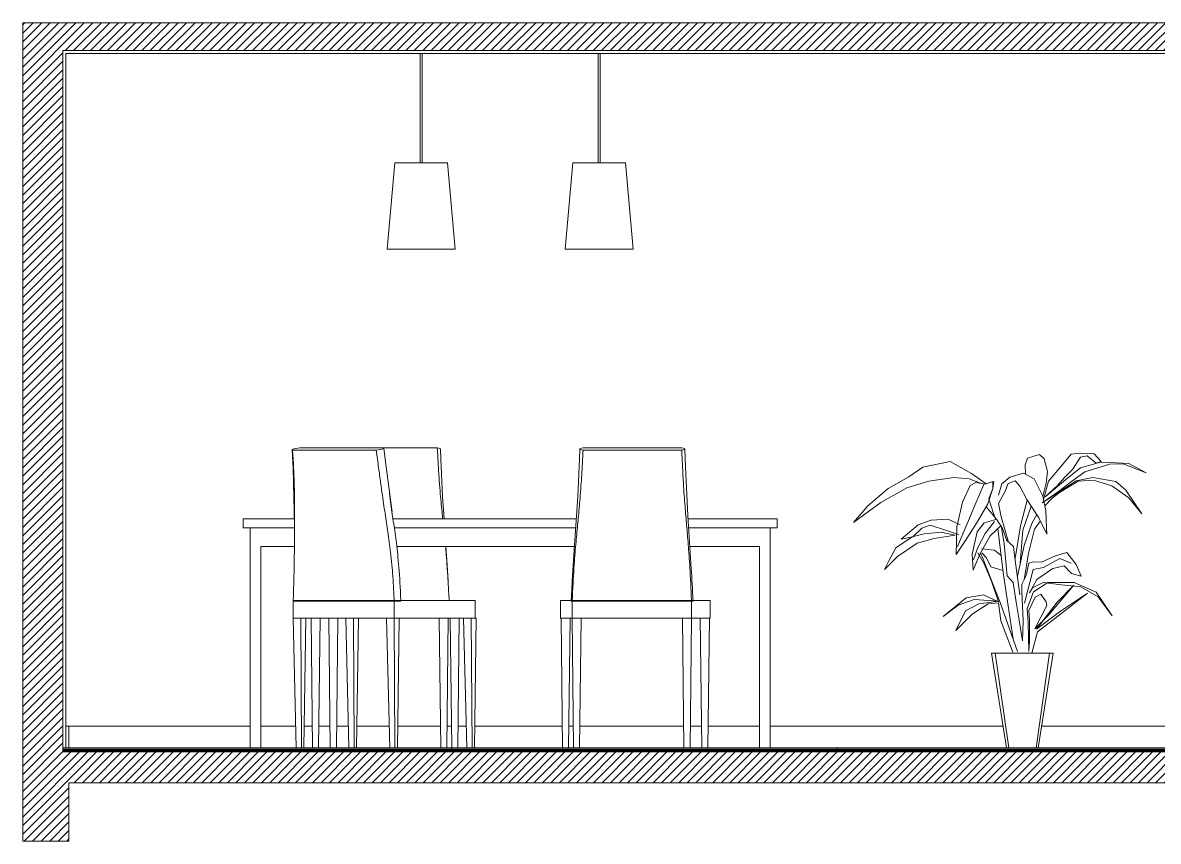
# Model space of a CAD drawing. Header units: centimetres. Extents: x -16179 to 12840, y -10704 to 3856.
# Drawn here: x -55.3 to 312.8, y 2006.9 to 2272.1 of the extents above; entities that cross this region are included whole.
import ezdxf

# ---------------------------------------------------------------- set-up
doc = ezdxf.new("R2010")
doc.units = ezdxf.units.CM
doc.header["$MEASUREMENT"] = 0
for name, color, linetype, lineweight in [('A-ELEV-MBE1_Num_Penna__14_Num_Penna__11_Num_Penna__9_Num_Penna__9_Num_Penna__9_Num_Penna__9_Num_Penna__9_Num_Penna__9_Num_Penna__10_Num_Penna__5', 5, 'Continuous', 18), ('A-ELEV-MBE1_Num_Penna__7_Num_Penna__7_Num_Penna__7_Num_Penna__7_Num_Penna__7_Num_Penna__7_Num_Penna__7_Num_Penna__7_Num_Penna__7_Num_Penna__2', 2, 'Continuous', 18), ('A-ELEV-MBE1_Num_Penna__7_Num_Penna__7_Num_Penna__7_Num_Penna__7_Num_Penna__7_Num_Penna__7_Num_Penna__7_Num_Penna__7_Num_Penna__7_Num_Penna__7_Num_Penna__255', 255, 'Continuous', 18), ('A-FURN_Num_Penna__8_Num_Penna__8_Num_Penna__8_Num_Penna__8_Num_Penna__8_Num_Penna__8_Num_Penna__8_Num_Penna__8_Num_Penna__8_Num_Penna__6', 6, 'Continuous', 18), ('A-FURN_Num_Penna__8_Num_Penna__8_Num_Penna__8_Num_Penna__8_Num_Penna__8_Num_Penna__8_Num_Penna__8_Num_Penna__8_Num_Penna__8_Num_Penna__8', 8, 'Continuous', 18), ('A-FURN_Num_Penna__8_Num_Penna__8_Num_Penna__8_Num_Penna__8_Num_Penna__8_Num_Penna__8_Num_Penna__8_Num_Penna__8_Num_Penna__8_Num_Penna__8_Num_Penna__253', 253, 'Continuous', 18), ('G-PLANOTM_Num_Penna__6_Num_Penna__6_Num_Penna__6', 6, 'Continuous', 18)]:
    doc.layers.add(name, color=color, linetype=linetype, lineweight=lineweight)

msp = doc.modelspace()

# ---------------------------------------------------------------- hatches: boundary and pattern name
at = {"layer": 'A-ELEV-MBE1_Num_Penna__7_Num_Penna__7_Num_Penna__7_Num_Penna__7_Num_Penna__7_Num_Penna__7_Num_Penna__7_Num_Penna__7_Num_Penna__7_Num_Penna__2', "linetype": 'Continuous', "lineweight": 18}
h = msp.add_hatch(dxfattribs=at)
h.set_pattern_fill('ANSI31', color=2, scale=100, style=0, pattern_type=2)
h.set_pattern_definition([(45, (-2311.8924, 343.3171), (-1.3801623, 1.3801623), [])])
h.paths.add_polyline_path([(-42.29, 2263.09), (609.71, 2263.09), (609.71, 2272.09), (246.71, 2272.09), (-55.29, 2272.09), (-55.29, 2006.91), (-40.29, 2006.91), (-40.29, 2025.85), (609.71, 2025.85), (609.71, 2035.85), (-42.29, 2035.85)])

# ---------------------------------------------------------------- linework, layer by layer
at = {"layer": 'A-ELEV-MBE1_Num_Penna__14_Num_Penna__11_Num_Penna__9_Num_Penna__9_Num_Penna__9_Num_Penna__9_Num_Penna__9_Num_Penna__9_Num_Penna__10_Num_Penna__5', "color": 5, "linetype": 'Continuous', "lineweight": 18}
for p, q in [((-40.29, 2044.15), (-40.29, 2037.15)), ((83.69, 2035.85), (83.69, 2037.15)), ((83.71, 2035.85), (83.71, 2037.15)), ((83.74, 2035.85), (83.74, 2037.15)), ((208.69, 2035.85), (208.69, 2037.15)), ((208.71, 2035.85), (208.71, 2037.15)), ((208.74, 2035.85), (208.74, 2037.15))]:
    msp.add_line(p, q, dxfattribs=at)
at = {"layer": 'A-ELEV-MBE1_Num_Penna__14_Num_Penna__11_Num_Penna__9_Num_Penna__9_Num_Penna__9_Num_Penna__9_Num_Penna__9_Num_Penna__9_Num_Penna__10_Num_Penna__5', "color": 5, "linetype": 'Continuous', "lineweight": 18, "flags": 128}
for points in [[(269.74, 2125.81), (269.68, 2128.89), (270.41, 2131.01), (272.41, 2131.72), (274.32, 2132.26), (275.78, 2130.84), (276.93, 2126.67), (276.49, 2122.97), (275.36, 2118.57)], [(275.54, 2117.67), (277.25, 2123.58), (281.36, 2128.59), (284.56, 2132.27), (287.5, 2132.65), (291.97, 2132.47), (294.26, 2129.99), (292.69, 2129.38), (289.77, 2131.76), (287.6, 2131.31), (284.98, 2127.31), (282.51, 2124.84), (279.96, 2122.11), (276.16, 2118.52), (283.35, 2124.52), (287.59, 2127.86), (294.03, 2129.74), (299.24, 2129.5), (303.27, 2129.3), (308.86, 2126.31), (301.42, 2129.2), (297.06, 2129.12), (288.95, 2126.54), (284.64, 2123.44), (280.4, 2120.18), (275.19, 2116.56), (286.15, 2123.73), (291.6, 2124.74), (299.01, 2123.45), (302.32, 2120.65), (307.48, 2113.02), (303.2, 2118.15), (297.76, 2122.08), (291.78, 2123.9), (286.82, 2123.58), (280.74, 2119.94), (278.35, 2118.06), (275.98, 2115.61)], [(256.98, 2122.75), (252.27, 2126.07), (245.32, 2129.91), (236.52, 2128.15), (231.97, 2124.98), (225.22, 2121.24), (218.61, 2115.59), (214, 2110.14), (222.88, 2116.67), (231.26, 2121.44), (238.45, 2123.58), (246.51, 2124.8), (251.46, 2124.31), (255.13, 2122.9)], [(260.95, 2119), (262.06, 2122.72), (264.71, 2124.87), (269.15, 2126.12), (272.54, 2124.34), (275.32, 2118.75), (276.31, 2113.99), (276.58, 2108.43), (276.71, 2106.35), (274.1, 2111.68), (270.14, 2117.58), (267.88, 2121.98), (266.41, 2123.63), (264.17, 2122.85), (263.11, 2120.38), (261, 2116.32), (261.84, 2112.06), (264.28, 2103.79)], [(271.83, 2067.82), (273.63, 2074.73), (280.19, 2079.88), (289.8, 2087.27), (281.07, 2081.41), (273.28, 2075.57), (280.01, 2084.41), (285.46, 2089.88), (277.07, 2080.07), (272.78, 2075.73), (276.67, 2083.25), (276.41, 2084.52), (274.69, 2087.01), (272.93, 2086.04), (270.83, 2081.64), (271.05, 2078.55), (270.99, 2072), (270.82, 2068.38), (270.65, 2077.71), (270.31, 2082.3), (272.33, 2087.71), (276.98, 2090.74), (285.54, 2090.72), (292.64, 2087.65), (297.81, 2079.92), (293.34, 2086.15), (287.65, 2089.32), (281.36, 2089.98), (275.47, 2090.79), (272.04, 2089.05), (270.99, 2087.35), (273.43, 2091.76), (278.65, 2095.3), (282.26, 2096.11), (284.65, 2093.63), (287.76, 2092.77), (286.18, 2096.61), (283.19, 2100.42), (279.42, 2099.34), (274.92, 2097.32), (272.23, 2097.45), (270.83, 2097.01), (269.96, 2093.04), (268.59, 2090.16), (268.54, 2087.74), (269.04, 2078.42), (268.74, 2071.8), (267.61, 2079.16), (266.68, 2084.42), (265.8, 2090.72), (263.75, 2092.94), (262.83, 2103.26), (261.89, 2109.19), (258.25, 2105.86), (254.9, 2099.93), (252.81, 2094.69), (252.48, 2099.96), (254.1, 2107.13), (256.4, 2110.1), (260.17, 2111.1), (259.37, 2113.1), (257.88, 2117.87), (259.16, 2121.16), (259.19, 2123.51), (256.62, 2122.62), (253.66, 2123.17), (251.83, 2122.13), (249.33, 2116.79), (247.53, 2108.77), (247.27, 2099.8), (250.29, 2104.38), (254.05, 2110.32), (257.57, 2116.26), (259.16, 2121.16), (259.46, 2123.44)], [(256.19, 2122.54), (253.45, 2116.02), (251.03, 2110.27), (247.73, 2102.4)], [(266.36, 2098.53), (268.1, 2109.13), (270.26, 2117.4)], [(267.88, 2086.79), (266.34, 2098.69), (265.86, 2102.37), (263.65, 2104.35), (262.24, 2108.19), (260.34, 2111.27), (257.08, 2115.17)], [(268.04, 2097.05), (268.87, 2107.72), (271.53, 2115.5)], [(248.52, 2109.39), (244.63, 2111.26), (239.17, 2110.91), (235, 2109.4), (229.47, 2104.77), (233.22, 2105.5), (236.19, 2108.34), (238.86, 2109.29), (244.12, 2107.54), (247.33, 2106.51), (248.17, 2106.19)], [(259.68, 2110.49), (256.63, 2106.58), (254.29, 2102.1), (252.92, 2098.05)], [(267.11, 2092.77), (269.29, 2102.77), (271.85, 2109.86), (273.38, 2112.74)], [(269.27, 2091.6), (270.77, 2100.28), (272.65, 2108.03), (274.57, 2110.71)], [(265.73, 2072.36), (262.56, 2094.02), (260.81, 2108.21)], [(265.69, 2068.22), (261.75, 2078.3), (260.97, 2084.16), (257.69, 2083.86), (252.48, 2080.49), (247.19, 2075.19), (250.27, 2081.55), (254.6, 2083.88), (261.04, 2084.66), (253.07, 2085.2), (247.89, 2083.36), (243.09, 2079.75), (250.54, 2085.82), (256.13, 2086.76), (261.04, 2084.49), (258.74, 2091.17), (256.3, 2096.76), (254.32, 2100.33)], [(267.12, 2068.41), (261.55, 2084.26), (256.03, 2098.27), (255.23, 2100.01)], [(261.89, 2099.45), (259.74, 2101.26), (255.47, 2101.62)], [(262.48, 2094.66), (258.49, 2095.87), (257.1, 2098.7), (255.56, 2100.35)], [(269.37, 2084.06), (272.28, 2094.93), (275.55, 2095.58), (280.87, 2098.53), (284.59, 2096.99)], [(18.43, 2044.15), (-41.29, 2044.15)], [(33.23, 2044.15), (21.93, 2044.15)], [(38.52, 2044.15), (35.97, 2044.15)], [(44.31, 2044.15), (40.67, 2044.15)], [(50.27, 2044.15), (46.46, 2044.15)], [(63.52, 2044.15), (53.02, 2044.15)], [(80.11, 2044.15), (66.27, 2044.15)], [(83.68, 2044.15), (82.26, 2044.15)], [(88.47, 2044.15), (85.83, 2044.15)], [(119.6, 2044.15), (91.22, 2044.15)], [(123.17, 2044.15), (121.75, 2044.15)], [(158.97, 2044.15), (125.32, 2044.15)], [(164.75, 2044.15), (161.12, 2044.15)], [(183.5, 2044.15), (166.9, 2044.15)], [(262.5, 2044.15), (186.99, 2044.15)], [(319.99, 2044.15), (274.99, 2044.15)], [(609.71, 2037.15), (-42.29, 2037.15)], [(83.69, 2036.75), (-42.29, 2036.75)], [(609.71, 2036.45), (-42.29, 2036.45)], [(609.71, 2036.15), (-42.29, 2036.15)], [(609.71, 2036.75), (83.74, 2036.75)]]:
    msp.add_lwpolyline(points, dxfattribs=at)
msp.add_lwpolyline([(246.9, 2106.08), (242.43, 2107.01), (236.89, 2106.5), (232.98, 2105.5), (227.67, 2101.98), (225.3, 2097.57), (224, 2094.94), (228.29, 2099.14), (234.6, 2103.51), (240.11, 2104.95)], close=True, dxfattribs=at)
at = {"layer": 'A-ELEV-MBE1_Num_Penna__7_Num_Penna__7_Num_Penna__7_Num_Penna__7_Num_Penna__7_Num_Penna__7_Num_Penna__7_Num_Penna__7_Num_Penna__7_Num_Penna__7_Num_Penna__255', "color": 255, "linetype": 'Continuous', "lineweight": 18}
for p, q in [((247.22, 2272.09), (-55.29, 2272.09)), ((-55.29, 2272.09), (-55.29, 2006.91)), ((246.71, 2272.09), (609.71, 2272.09)), ((-42.29, 2263.09), (-42.29, 2035.85)), ((609.71, 2263.09), (-42.29, 2263.09)), ((609.71, 2025.85), (-40.29, 2025.85)), ((-40.29, 2025.85), (-40.29, 2006.91)), ((-55.29, 2006.91), (-40.29, 2006.91))]:
    msp.add_line(p, q, dxfattribs=at)
at = {"layer": 'A-ELEV-MBE1_Num_Penna__7_Num_Penna__7_Num_Penna__7_Num_Penna__7_Num_Penna__7_Num_Penna__7_Num_Penna__7_Num_Penna__7_Num_Penna__7_Num_Penna__7_Num_Penna__255', "color": 255, "linetype": 'Continuous', "lineweight": 18, "flags": 128}
msp.add_lwpolyline([(609.71, 2035.85), (-42.29, 2035.85)], dxfattribs=at)
at = {"layer": 'A-FURN_Num_Penna__8_Num_Penna__8_Num_Penna__8_Num_Penna__8_Num_Penna__8_Num_Penna__8_Num_Penna__8_Num_Penna__8_Num_Penna__8_Num_Penna__6', "color": 6, "linetype": 'Continuous', "lineweight": 18}
for p, q in [((-41.29, 2262.09), (-41.29, 2037.15)), ((246.71, 2262.09), (-41.29, 2262.09)), ((261.71, 2262.09), (246.71, 2262.09)), ((609.71, 2262.09), (261.71, 2262.09)), ((32.21, 2133.63), (59.28, 2133.63)), ((61.6, 2134.4), (34.52, 2134.4)), ((61.09, 2133.96), (61.47, 2134.08)), ((61.6, 2134.4), (79.09, 2134.4)), ((125.34, 2133.96), (125.51, 2133.83)), ((158.33, 2134.4), (126.33, 2134.4)), ((126.33, 2133.63), (158.33, 2133.63)), ((16.16, 2111.39), (32.83, 2111.39)), ((16.16, 2108.5), (16.16, 2111.39)), ((64.72, 2111.39), (124.11, 2111.39)), ((160.42, 2111.39), (189.26, 2111.39)), ((189.26, 2108.5), (189.26, 2111.39)), ((32.82, 2108.5), (16.16, 2108.5)), ((18.43, 2037.15), (18.43, 2108.5)), ((123.9, 2108.5), (65.14, 2108.5)), ((189.26, 2108.5), (160.61, 2108.5)), ((186.99, 2037.15), (186.99, 2108.5)), ((21.92, 2102.39), (32.78, 2102.39)), ((21.93, 2102.39), (21.93, 2037.15)), ((65.95, 2102.39), (123.48, 2102.39)), ((161, 2102.39), (183.5, 2102.39)), ((183.5, 2102.39), (183.5, 2037.15)), ((32.39, 2084.86), (65.11, 2084.86)), ((32.39, 2084.86), (32.39, 2079.15)), ((65.12, 2084.72), (32.39, 2084.72)), ((65.12, 2084.86), (66.56, 2084.86)), ((67.25, 2084.72), (65.12, 2084.72)), ((65.12, 2084.72), (65.12, 2079.15)), ((66.58, 2084.86), (67.23, 2084.86)), ((67.25, 2084.86), (91.09, 2084.86)), ((91.09, 2084.86), (91.35, 2084.86)), ((91.35, 2084.86), (91.35, 2084.86)), ((91.36, 2079.15), (91.36, 2084.86)), ((119.05, 2084.86), (119.05, 2079.15)), ((119.05, 2084.86), (119.06, 2084.86)), ((119.06, 2084.86), (122.49, 2084.86)), ((122.8, 2084.72), (122.49, 2084.72)), ((122.54, 2084.86), (122.61, 2084.86)), ((122.61, 2084.86), (122.8, 2084.86)), ((122.8, 2084.86), (122.81, 2084.86)), ((122.8, 2084.72), (122.8, 2084.86)), ((161.48, 2084.72), (122.8, 2084.72)), ((122.8, 2079.15), (122.8, 2084.72)), ((122.81, 2084.86), (161.48, 2084.86)), ((161.48, 2084.86), (161.48, 2084.86)), ((161.48, 2084.86), (167.5, 2084.86)), ((161.48, 2084.72), (161.48, 2084.86)), ((161.98, 2084.72), (161.48, 2084.72)), ((161.48, 2079.15), (161.48, 2084.72)), ((167.5, 2084.86), (167.5, 2084.86)), ((167.5, 2084.86), (167.5, 2079.15)), ((167.51, 2079.15), (167.51, 2084.86)), ((65.12, 2079.15), (32.39, 2079.15)), ((32.39, 2079.15), (34.88, 2079.15)), ((33.39, 2037.15), (32.39, 2079.15)), ((34.88, 2079.15), (35.08, 2037.15)), ((35.87, 2037.15), (36.5, 2079.15)), ((38.16, 2079.15), (38.6, 2037.15)), ((41.1, 2079.15), (40.59, 2037.15)), ((43.94, 2079.15), (44.38, 2037.15)), ((46.88, 2079.15), (46.37, 2037.15)), ((50.43, 2037.15), (49.43, 2079.15)), ((51.92, 2079.15), (52.12, 2037.15)), ((52.91, 2037.15), (53.54, 2079.15)), ((63.69, 2037.15), (62.63, 2079.15)), ((62.63, 2079.15), (65.12, 2079.15)), ((91.09, 2079.15), (65.12, 2079.15)), ((65.12, 2079.15), (65.38, 2037.15)), ((66.74, 2079.15), (66.17, 2037.15)), ((80.19, 2037.15), (79.68, 2079.15)), ((82.18, 2037.15), (82.62, 2079.15)), ((83.76, 2037.15), (83.25, 2079.15)), ((85.76, 2037.15), (86.19, 2079.15)), ((88.65, 2037.15), (87.59, 2079.15)), ((90.08, 2079.15), (90.34, 2037.15)), ((91.35, 2079.15), (91.09, 2079.15)), ((91.7, 2079.15), (91.13, 2037.15)), ((91.36, 2079.15), (91.35, 2079.15)), ((91.35, 2079.15), (91.7, 2079.15)), ((119.06, 2079.15), (119.05, 2079.15)), ((122.8, 2079.15), (119.06, 2079.15)), ((119.67, 2037.15), (119.23, 2079.15)), ((122.17, 2079.15), (121.66, 2037.15)), ((161.48, 2079.15), (122.8, 2079.15)), ((122.8, 2079.15), (125.74, 2079.15)), ((123.24, 2037.15), (122.8, 2079.15)), ((125.74, 2079.15), (125.23, 2037.15)), ((159.05, 2037.15), (158.54, 2079.15)), ((158.54, 2079.15), (161.48, 2079.15)), ((161.48, 2079.15), (161.05, 2037.15)), ((167.27, 2079.15), (161.48, 2079.15)), ((164.84, 2037.15), (164.33, 2079.15)), ((167.27, 2079.15), (166.83, 2037.15)), ((167.5, 2079.15), (167.27, 2079.15)), ((167.5, 2079.15), (167.5, 2079.15))]:
    msp.add_line(p, q, dxfattribs=at)
at = {"layer": 'A-FURN_Num_Penna__8_Num_Penna__8_Num_Penna__8_Num_Penna__8_Num_Penna__8_Num_Penna__8_Num_Penna__8_Num_Penna__8_Num_Penna__8_Num_Penna__6', "color": 6, "linetype": 'Continuous', "lineweight": 18, "flags": 128}
for points in [[(32.82, 2109.03), (32.42, 2127.73), (32.08, 2133.6), (32.07, 2133.75)], [(34.52, 2134.4), (33.84, 2134.31), (33.22, 2134.2), (32.71, 2134.08), (32.34, 2133.96), (32.12, 2133.83), (32.08, 2133.73), (32.21, 2133.63)], [(59.28, 2133.63), (59.97, 2133.73)], [(59.97, 2133.73), (60.58, 2133.83), (61.09, 2133.96)], [(61.47, 2134.08), (61.68, 2134.2)], [(61.68, 2134.2), (61.73, 2134.31), (61.6, 2134.4)], [(64.41, 2113.54), (62.49, 2128.25), (61.75, 2134.15), (61.73, 2134.29)], [(79.09, 2134.4), (79.58, 2134.31), (79.91, 2134.2), (80.09, 2134.08), (80.09, 2133.96)], [(81.31, 2111.39), (80.82, 2118.6), (80.23, 2130.69), (80.11, 2134.02)], [(122.78, 2090.24), (122.84, 2091.14), (123.11, 2096.44), (124.6, 2118.6), (125.19, 2130.69), (125.32, 2134.02)], [(126.33, 2134.4), (125.85, 2134.31), (125.51, 2134.2), (125.34, 2134.08), (125.34, 2133.96)], [(125.51, 2133.83), (125.85, 2133.73), (126.33, 2133.63)], [(159.32, 2133.96), (159.32, 2134.08), (159.15, 2134.2), (158.81, 2134.31), (158.33, 2134.4)], [(158.33, 2133.63), (158.81, 2133.73)], [(158.81, 2133.73), (159.15, 2133.83)], [(159.15, 2133.83), (159.32, 2133.96)], [(161.55, 2092.74), (161.42, 2095.16), (160.35, 2112.49), (159.55, 2128.22), (159.35, 2133.92), (159.35, 2134.02)], [(82.64, 2090.24), (82.59, 2091.14), (82.31, 2096.44), (81.91, 2102.39)]]:
    msp.add_lwpolyline(points, dxfattribs=at)
at = {"layer": 'A-FURN_Num_Penna__8_Num_Penna__8_Num_Penna__8_Num_Penna__8_Num_Penna__8_Num_Penna__8_Num_Penna__8_Num_Penna__8_Num_Penna__8_Num_Penna__6', "color": 6, "linetype": 'Continuous', "lineweight": 18}
for points, knots in [([(32.21, 2133.63), (32.45, 2129.49), (32.61, 2126.07), (32.7, 2123.14), (32.8, 2120.21), (32.83, 2117.76), (32.84, 2115.54), (32.84, 2114.43), (32.84, 2113.38), (32.84, 2112.35), (32.83, 2111.32), (32.83, 2110.32), (32.82, 2109.32), (32.82, 2108.31), (32.81, 2107.31), (32.81, 2106.28), (32.8, 2105.25), (32.8, 2104.19), (32.79, 2103.07), (32.78, 2101.95), (32.77, 2100.78), (32.75, 2099.51), (32.74, 2098.24), (32.71, 2096.87), (32.68, 2095.39), (32.65, 2093.9), (32.62, 2092.29), (32.57, 2090.52), (32.52, 2088.75), (32.46, 2086.83), (32.39, 2084.72)], [0, 0, 0, 0, 1, 1, 1, 2, 2, 2, 3, 3, 3, 4, 4, 4, 5, 5, 5, 6, 6, 6, 7, 7, 7, 8, 8, 8, 9, 9, 9, 10, 10, 10, 10]), ([(64.83, 2090.52), (64.72, 2092.29), (64.6, 2093.9), (64.47, 2095.39), (64.22, 2098.36), (63.93, 2100.84), (63.64, 2103.07), (63.49, 2104.19), (63.34, 2105.25), (63.18, 2106.28), (63.03, 2107.31), (62.88, 2108.31), (62.72, 2109.32), (62.57, 2110.32), (62.42, 2111.32), (62.27, 2112.35), (62.11, 2113.38), (61.96, 2114.43), (61.8, 2115.54), (61.64, 2116.65), (61.47, 2117.81), (61.29, 2119.07), (61.11, 2120.33), (60.92, 2121.67), (60.72, 2123.14), (60.52, 2124.6), (60.3, 2126.19), (60.06, 2127.93), (59.82, 2129.67), (59.56, 2131.56), (59.28, 2133.63)], [0, 0, 0, 0, 1, 1, 1, 2, 2, 2, 3, 3, 3, 4, 4, 4, 5, 5, 5, 6, 6, 6, 7, 7, 7, 8, 8, 8, 9, 9, 9, 10, 10, 10, 10]), ([(126.33, 2133.63), (126.23, 2131.56), (126.13, 2129.67), (126.04, 2127.93), (125.94, 2126.19), (125.84, 2124.6), (125.74, 2123.14), (125.64, 2121.67), (125.55, 2120.33), (125.45, 2119.07), (125.35, 2117.81), (125.25, 2116.65), (125.15, 2115.54), (125.06, 2114.43), (124.96, 2113.38), (124.86, 2112.35), (124.76, 2111.32), (124.66, 2110.32), (124.57, 2109.32), (124.47, 2108.31), (124.37, 2107.31), (124.27, 2106.28), (124.17, 2105.25), (124.08, 2104.19), (123.98, 2103.07), (123.78, 2100.84), (123.59, 2098.36), (123.39, 2095.39), (123.19, 2092.41), (123, 2088.94), (122.8, 2084.72)], [0, 0, 0, 0, 1, 1, 1, 2, 2, 2, 3, 3, 3, 4, 4, 4, 5, 5, 5, 6, 6, 6, 7, 7, 7, 8, 8, 8, 9, 9, 9, 10, 10, 10, 10]), ([(161.48, 2084.87), (161.3, 2089.02), (161.13, 2092.45), (160.96, 2095.39), (160.78, 2098.36), (160.61, 2100.84), (160.43, 2103.07), (160.35, 2104.19), (160.26, 2105.25), (160.17, 2106.28), (160.08, 2107.31), (159.99, 2108.31), (159.91, 2109.32), (159.82, 2110.32), (159.73, 2111.32), (159.64, 2112.35), (159.56, 2113.38), (159.47, 2114.43), (159.38, 2115.54), (159.29, 2116.65), (159.21, 2117.81), (159.12, 2119.07), (159.03, 2120.33), (158.94, 2121.67), (158.86, 2123.14), (158.77, 2124.6), (158.68, 2126.19), (158.59, 2127.93), (158.51, 2129.67), (158.42, 2131.56), (158.33, 2133.63)], [0, 0, 0, 0, 1, 1, 1, 2, 2, 2, 3, 3, 3, 4, 4, 4, 5, 5, 5, 6, 6, 6, 7, 7, 7, 8, 8, 8, 9, 9, 9, 10, 10, 10, 10]), ([(80.85, 2111.38), (80.8, 2111.86), (80.75, 2112.34), (80.7, 2112.84), (80.59, 2113.87), (80.48, 2114.96), (80.38, 2116.06), (80.16, 2118.25), (79.95, 2120.48), (79.73, 2123.77)], [0, 0, 0, 0, 1, 1, 1, 2, 2, 2, 3, 3, 3, 3]), ([(63.57, 2119.64), (63.74, 2118.37), (63.9, 2117.18), (64.06, 2116.06), (64.22, 2114.93), (64.37, 2113.87), (64.51, 2112.84), (64.66, 2111.81), (64.8, 2110.81), (64.95, 2109.8), (65.1, 2108.8), (65.24, 2107.79), (65.39, 2106.75)], [0, 0, 0, 0, 1, 1, 1, 2, 2, 2, 3, 3, 3, 4, 4, 4, 4]), ([(65.39, 2106.75), (65.54, 2105.7), (65.69, 2104.62), (65.83, 2103.47), (65.97, 2102.32), (66.12, 2101.11), (66.25, 2099.8), (66.39, 2098.5), (66.52, 2097.1), (66.64, 2095.57), (66.88, 2092.56), (67.09, 2089.06), (67.25, 2084.87)], [0, 0, 0, 0, 1, 1, 1, 2, 2, 2, 3, 3, 3, 4, 4, 4, 4]), ([(82.3, 2095.57), (82.19, 2097.1), (82.08, 2098.5), (81.98, 2099.8), (81.9, 2100.71), (81.83, 2101.57), (81.76, 2102.39)], [0, 0, 0, 0, 1, 1, 1, 2, 2, 2, 2]), ([(82.93, 2084.87), (82.83, 2086.95), (82.72, 2088.85), (82.62, 2090.61), (82.51, 2092.41), (82.4, 2094.05), (82.3, 2095.57)], [0, 0, 0, 0, 1, 1, 1, 2, 2, 2, 2])]:
    msp.add_open_spline(points, degree=3, knots=knots, dxfattribs=at)
for points in [[(79.41, 2128.63), (79.31, 2130.39), (79.2, 2132.31), (79.09, 2134.4)], [(79.73, 2123.77), (79.63, 2125.26), (79.52, 2127.04), (79.41, 2128.88)], [(161.55, 2092.74), (161.78, 2088.85), (161.88, 2086.94), (161.98, 2084.87)], [(65.11, 2084.87), (65.03, 2086.92), (64.93, 2088.79), (64.83, 2090.52)], [(122.49, 2084.72), (122.56, 2086.27), (122.64, 2087.71), (122.78, 2090.24)]]:
    msp.add_open_spline(points, degree=3, dxfattribs=at)
at = {"layer": 'A-FURN_Num_Penna__8_Num_Penna__8_Num_Penna__8_Num_Penna__8_Num_Penna__8_Num_Penna__8_Num_Penna__8_Num_Penna__8_Num_Penna__8_Num_Penna__8', "color": 8, "linetype": 'Continuous', "lineweight": 18}
for p, q in [((46.46, 2037.15), (44.47, 2037.15)), ((80.23, 2037.15), (82.22, 2037.15)), ((83.79, 2037.15), (85.78, 2037.15)), ((121.63, 2037.15), (119.64, 2037.15)), ((125.2, 2037.15), (123.21, 2037.15)), ((158.96, 2037.15), (160.95, 2037.15)), ((162.53, 2037.15), (164.52, 2037.15)), ((183.37, 2037.15), (186.86, 2037.15))]:
    msp.add_line(p, q, dxfattribs=at)
at = {"layer": 'A-FURN_Num_Penna__8_Num_Penna__8_Num_Penna__8_Num_Penna__8_Num_Penna__8_Num_Penna__8_Num_Penna__8_Num_Penna__8_Num_Penna__8_Num_Penna__8_Num_Penna__253', "color": 253, "linetype": 'Continuous', "lineweight": 18}
for p, q in [((258.74, 2067.82), (278.74, 2067.82)), ((258.74, 2067.82), (263.61, 2037.15)), ((259.94, 2067.82), (264.32, 2037.15)), ((277.54, 2067.82), (273.16, 2037.15)), ((278.74, 2067.82), (273.88, 2037.15))]:
    msp.add_line(p, q, dxfattribs=at)
at = {"layer": 'A-FURN_Num_Penna__8_Num_Penna__8_Num_Penna__8_Num_Penna__8_Num_Penna__8_Num_Penna__8_Num_Penna__8_Num_Penna__8_Num_Penna__8_Num_Penna__8_Num_Penna__253', "color": 253, "linetype": 'Continuous', "lineweight": 18, "flags": 128}
for points in [[(73.54, 2226.75), (74.18, 2226.75), (74.18, 2262.09), (73.54, 2262.09)], [(131.25, 2226.75), (131.88, 2226.75), (131.88, 2262.09), (131.25, 2262.09)], [(65.29, 2226.75), (62.86, 2198.7), (84.86, 2198.7), (82.43, 2226.75)], [(122.99, 2226.75), (120.56, 2198.7), (142.56, 2198.7), (140.13, 2226.75)]]:
    msp.add_lwpolyline(points, close=True, dxfattribs=at)
at = {"layer": 'G-PLANOTM_Num_Penna__6_Num_Penna__6_Num_Penna__6', "color": 6, "linetype": 'Continuous', "lineweight": 18}
for p, q in [((35.08, 2037.15), (33.39, 2037.15)), ((35.87, 2037.15), (35.08, 2037.15)), ((40.59, 2037.15), (38.6, 2037.15)), ((46.37, 2037.15), (44.38, 2037.15)), ((52.12, 2037.15), (50.43, 2037.15)), ((65.38, 2037.15), (63.69, 2037.15)), ((66.17, 2037.15), (65.38, 2037.15)), ((82.18, 2037.15), (80.19, 2037.15)), ((85.76, 2037.15), (83.76, 2037.15)), ((90.34, 2037.15), (88.65, 2037.15)), ((91.13, 2037.15), (90.34, 2037.15)), ((121.66, 2037.15), (119.67, 2037.15)), ((125.23, 2037.15), (123.24, 2037.15)), ((161.05, 2037.15), (159.05, 2037.15)), ((166.83, 2037.15), (164.84, 2037.15))]:
    msp.add_line(p, q, dxfattribs=at)

doc.saveas('drawing.dxf')
